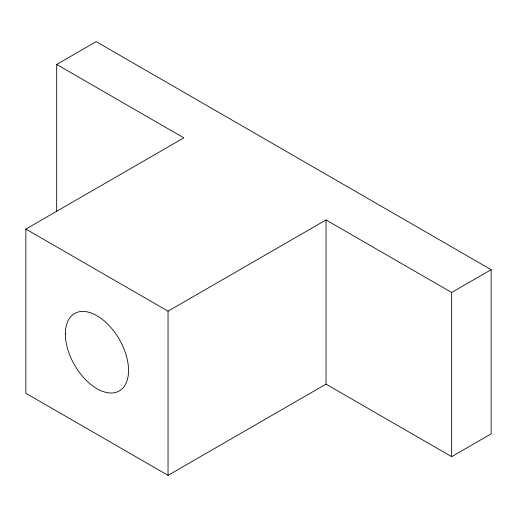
<?xml version="1.0" encoding="UTF-8"?>
<svg xmlns="http://www.w3.org/2000/svg" width="517" height="517" viewBox="0 0 517 517"><rect width="100%" height="100%" fill="white"/><g stroke="black" fill="none" stroke-linecap="round" stroke-linejoin="round"><path stroke-width="0.78" d="M56.683 64.451L96.181 41.644L491.15 269.68L491.15 433.866L451.651 456.673L326.027 384.137L168.038 475.356L25.85 393.263L25.85 229.076L183.839 137.865L56.683 64.451L56.683 211.737M25.85 229.076L168.038 311.169L326.027 219.951L451.651 292.486L491.15 269.68M451.651 292.486L451.651 456.673M326.027 219.951L326.027 384.137M168.038 311.169L168.038 475.356M65.349 333.969A44.688 25.798 60 0 0 112.745 392.933A44.688 25.798 60 0 0 112.745 329.736A44.688 25.798 60 0 0 65.349 333.969"/></g></svg>
